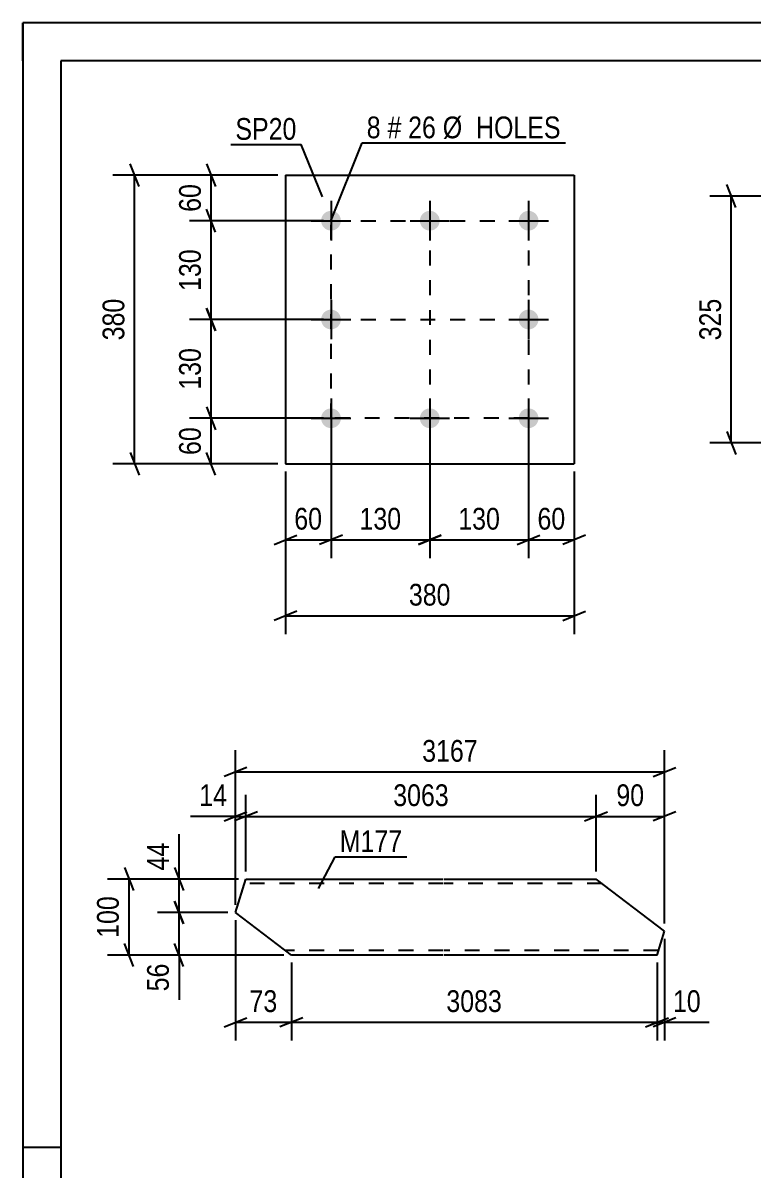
# Model space of a CAD drawing. Header units: millimetres. Extents: x 0 to 420, y 0 to 297.
# Drawn here: x 0 to 96.1, y 146 to 297 of the extents above; entities that cross this region are included whole.
import ezdxf

# ---------------------------------------------------------------- set-up
doc = ezdxf.new("R2010")
doc.units = ezdxf.units.MM
doc.linetypes.add('DXK_LINE_DOT2', pattern=[3.9198, 1.9599, -1.9599])
doc.styles.add('Arial Narrow', font='ARIALN.TTF', dxfattribs={"height": 0.2})

# ---------------------------------------------------------------- blocks, each defined once
blk = doc.blocks.new('Unknown-814463894-1135')
at = {"color": 5, "linetype": 'Continuous'}
for p, q in [((420, 297), (0, 297)), ((0, 297), (0, 0)), ((0, 292), (0, 297)), ((415, 292), (5, 292)), ((5, 292), (5, 5)), ((5, 149), (0, 149))]:
    blk.add_line(p, q, dxfattribs=at)
blk = doc.blocks.new('Part-814463894-1383 - 1355')
at = {"color": 2, "linetype": 'Continuous'}
for p, q in [((27.98, 179.93), (29.35, 184.33)), ((29.35, 184.33), (55.32, 184.33)), ((55.42, 184.33), (75.42, 184.33)), ((84.42, 177.48), (75.42, 184.33)), ((35.32, 174.33), (27.98, 179.93)), ((83.44, 174.33), (84.42, 177.48)), ((55.32, 174.33), (35.32, 174.33)), ((83.44, 174.33), (55.42, 174.33))]:
    blk.add_line(p, q, dxfattribs=at)
at = {"color": 7, "linetype": 'DXK_LINE_DOT2'}
for p, q in [((55.32, 183.73), (29.17, 183.73)), ((76.21, 183.73), (55.42, 183.73)), ((55.32, 174.93), (34.53, 174.93)), ((83.62, 174.93), (55.42, 174.93))]:
    blk.add_line(p, q, dxfattribs=at)
blk = doc.blocks.new('Bolt-814463894-2393 - 2359')
at = {"linetype": 'Continuous'}
for points in [[(40.54, 272.27, -1), (40.54, 269.67, -1)], [(53.54, 272.27, -1), (53.54, 269.67, -1)], [(66.54, 272.27, -1), (66.54, 269.67, -1)], [(40.54, 259.27, -1), (40.54, 256.67, -1)], [(66.54, 259.27, -1), (66.54, 256.67, -1)], [(40.54, 246.27, -1), (40.54, 243.67, -1)], [(53.54, 246.27, -1), (53.54, 243.67, -1)], [(66.54, 246.27, -1), (66.54, 243.67, -1)]]:
    blk.add_hatch(color=1, dxfattribs=at).paths.add_polyline_path(points)
at = {"color": 1, "linetype": 'Continuous'}
for p, q in [((40.54, 273.57), (40.54, 268.37)), ((53.54, 273.57), (53.54, 268.37)), ((66.54, 273.57), (66.54, 268.37)), ((37.94, 270.97), (43.14, 270.97)), ((50.94, 270.97), (56.14, 270.97)), ((63.94, 270.97), (69.14, 270.97)), ((40.54, 260.57), (40.54, 255.37)), ((66.54, 260.57), (66.54, 255.37)), ((37.94, 257.97), (43.14, 257.97)), ((63.94, 257.97), (69.14, 257.97)), ((40.54, 247.57), (40.54, 242.37)), ((53.54, 247.57), (53.54, 242.37)), ((66.54, 247.57), (66.54, 242.37)), ((37.94, 244.97), (43.14, 244.97)), ((50.94, 244.97), (56.14, 244.97)), ((63.94, 244.97), (69.14, 244.97))]:
    blk.add_line(p, q, dxfattribs=at)
blk = doc.blocks.new('Part-814463894-2408 - 2359')
at = {"color": 2, "linetype": 'Continuous'}
for p, q in [((34.54, 276.97), (34.54, 238.97)), ((34.54, 276.97), (72.54, 276.97)), ((72.54, 276.97), (72.54, 238.97)), ((34.54, 238.97), (72.54, 238.97))]:
    blk.add_line(p, q, dxfattribs=at)
blk = doc.blocks.new('Rectangle-814463894-2495 - 2359')
at = {"color": 1, "linetype": 'DXK_LINE_DOT2'}
blk.add_lwpolyline([(40.54, 270.97), (66.54, 270.97), (66.54, 244.97), (40.54, 244.97), (40.54, 270.97)], close=True, dxfattribs=at)
blk = doc.blocks.new('Line-814463894-2488 - 2359')
at = {"color": 1, "linetype": 'DXK_LINE_DOT2'}
blk.add_line((53.54, 270.97), (53.54, 244.97), dxfattribs=at)
blk = doc.blocks.new('Line-814463894-2481 - 2359')
at = {"color": 1, "linetype": 'DXK_LINE_DOT2'}
blk.add_line((40.54, 257.97), (66.54, 257.97), dxfattribs=at)
blk = doc.blocks.new('StraightDimension-814463894-1392 - 1355')
at = {"color": 7, "linetype": 'Continuous'}
for p, q in [((19.95, 181.43), (21.15, 178.43)), ((26.98, 179.93), (17.7, 179.93)), ((20.55, 174.33), (20.55, 179.93)), ((21.15, 172.83), (19.95, 175.83)), ((34.32, 174.33), (17.7, 174.33))]:
    blk.add_line(p, q, dxfattribs=at)
at = {"color": 0}
blk.add_wipeout([(19.8, 173.81), (15.6, 173.81), (15.6, 168.95), (19.8, 168.95)], dxfattribs=at)
at = {"color": 7, "linetype": 'Continuous'}
blk.add_line((20.55, 174.33), (20.55, 168.43), dxfattribs=at)
blk.add_line((20.55, 174.33), (20.55, 168.43), dxfattribs=at)
at = {"color": 3, "style": 'Arial Narrow'}
blk.add_text('56', height=2.863, rotation=90.0002, dxfattribs=at).set_placement((19.2, 169.55))
blk = doc.blocks.new('StraightDimension-814463894-1433 - 1355')
at = {"color": 7, "linetype": 'Continuous'}
for p, q in [((19.95, 185.83), (21.15, 182.83)), ((28.35, 184.33), (17.7, 184.33)), ((20.55, 179.93), (20.55, 184.33)), ((21.15, 178.43), (19.95, 181.43)), ((26.98, 179.93), (17.7, 179.93))]:
    blk.add_line(p, q, dxfattribs=at)
at = {"color": 0}
blk.add_wipeout([(19.8, 189.71), (15.6, 189.71), (15.6, 184.86), (19.8, 184.86)], dxfattribs=at)
at = {"color": 7, "linetype": 'Continuous'}
blk.add_line((20.55, 184.33), (20.55, 190.24), dxfattribs=at)
blk.add_line((20.55, 184.33), (20.55, 190.24), dxfattribs=at)
at = {"color": 3, "style": 'Arial Narrow'}
blk.add_text('44', height=2.863, rotation=90.0002, dxfattribs=at).set_placement((19.2, 185.46))
blk = doc.blocks.new('StraightDimension-814463894-1499 - 1355')
at = {"color": 7, "linetype": 'Continuous'}
for p, q in [((27.98, 180.93), (27.98, 201.27)), ((84.42, 178.48), (84.42, 201.27)), ((29.48, 199.02), (26.48, 197.82)), ((27.98, 198.42), (84.42, 198.42)), ((82.92, 197.82), (85.92, 199.02))]:
    blk.add_line(p, q, dxfattribs=at)
at = {"color": 0}
blk.add_wipeout([(60.45, 199.17), (60.45, 203.37), (51.94, 203.37), (51.94, 199.17)], dxfattribs=at)
at = {"color": 3, "style": 'Arial Narrow'}
blk.add_text('3167', height=2.863, dxfattribs=at).set_placement((52.54, 199.77))
blk = doc.blocks.new('StraightDimension-814463894-1467 - 1355')
at = {"color": 7, "linetype": 'Continuous'}
for p, q in [((13.36, 185.83), (14.56, 182.83)), ((28.35, 184.33), (11.11, 184.33)), ((13.96, 174.33), (13.96, 184.33)), ((14.56, 172.83), (13.36, 175.83)), ((34.32, 174.33), (11.11, 174.33))]:
    blk.add_line(p, q, dxfattribs=at)
at = {"color": 0}
blk.add_wipeout([(13.21, 182.68), (9.01, 182.68), (9.01, 175.99), (13.21, 175.99)], dxfattribs=at)
at = {"color": 3, "style": 'Arial Narrow'}
blk.add_text('100', height=2.863, rotation=90.0002, dxfattribs=at).set_placement((12.61, 176.59))
blk = doc.blocks.new('StraightDimension-814463894-1534 - 1355')
at = {"color": 7, "linetype": 'Continuous'}
for p, q in [((27.98, 180.93), (27.98, 195.43)), ((29.35, 185.33), (29.35, 195.43)), ((26.48, 191.98), (29.48, 193.18)), ((30.85, 193.18), (27.85, 191.98)), ((27.98, 192.58), (29.35, 192.58))]:
    blk.add_line(p, q, dxfattribs=at)
at = {"color": 0}
blk.add_wipeout([(27.45, 193.33), (27.45, 197.53), (22.6, 197.53), (22.6, 193.33)], dxfattribs=at)
at = {"color": 7, "linetype": 'Continuous'}
blk.add_line((27.98, 192.58), (22.07, 192.58), dxfattribs=at)
blk.add_line((27.98, 192.58), (22.07, 192.58), dxfattribs=at)
at = {"color": 3, "style": 'Arial Narrow'}
blk.add_text('14', height=2.863, dxfattribs=at).set_placement((23.2, 193.93))
blk = doc.blocks.new('StraightDimension-814463894-1565 - 1355')
at = {"color": 7, "linetype": 'Continuous'}
for p, q in [((75.42, 185.33), (75.42, 195.43)), ((84.42, 178.48), (84.42, 195.43)), ((73.92, 191.98), (76.92, 193.18)), ((75.42, 192.58), (84.42, 192.58)), ((85.92, 193.18), (82.92, 191.98))]:
    blk.add_line(p, q, dxfattribs=at)
at = {"color": 0}
blk.add_wipeout([(82.35, 193.33), (82.35, 197.53), (77.49, 197.53), (77.49, 193.33)], dxfattribs=at)
at = {"color": 3, "style": 'Arial Narrow'}
blk.add_text('90', height=2.863, dxfattribs=at).set_placement((78.09, 193.93))
blk = doc.blocks.new('StraightDimension-814463894-1596 - 1355')
at = {"color": 7, "linetype": 'Continuous'}
for p, q in [((29.35, 185.33), (29.35, 195.43)), ((75.42, 185.33), (75.42, 195.43)), ((30.85, 193.18), (27.85, 191.98)), ((29.35, 192.58), (75.42, 192.58)), ((73.92, 191.98), (76.92, 193.18))]:
    blk.add_line(p, q, dxfattribs=at)
at = {"color": 0}
blk.add_wipeout([(56.64, 193.33), (56.64, 197.53), (48.13, 197.53), (48.13, 193.33)], dxfattribs=at)
at = {"color": 3, "style": 'Arial Narrow'}
blk.add_text('3063', height=2.863, dxfattribs=at).set_placement((48.73, 193.93))
blk = doc.blocks.new('StraightDimension-814463894-1628 - 1355')
at = {"color": 7, "linetype": 'Continuous'}
for p, q in [((84.42, 176.48), (84.42, 163.08)), ((83.44, 173.33), (83.44, 163.08)), ((81.94, 164.88), (84.94, 166.08)), ((85.92, 166.08), (82.92, 164.88)), ((83.44, 165.48), (84.42, 165.48))]:
    blk.add_line(p, q, dxfattribs=at)
at = {"color": 0}
blk.add_wipeout([(89.8, 166.23), (89.8, 170.43), (84.94, 170.43), (84.94, 166.23)], dxfattribs=at)
at = {"color": 7, "linetype": 'Continuous'}
blk.add_line((84.42, 165.48), (90.32, 165.48), dxfattribs=at)
blk.add_line((84.42, 165.48), (90.32, 165.48), dxfattribs=at)
at = {"color": 3, "style": 'Arial Narrow'}
blk.add_text('10', height=2.863, dxfattribs=at).set_placement((85.54, 166.83))
blk = doc.blocks.new('StraightDimension-814463894-1659 - 1355')
at = {"color": 7, "linetype": 'Continuous'}
for p, q in [((35.32, 173.33), (35.32, 163.08)), ((83.44, 173.33), (83.44, 163.08)), ((36.82, 166.08), (33.82, 164.88)), ((81.94, 164.88), (84.94, 166.08)), ((35.32, 165.48), (83.44, 165.48))]:
    blk.add_line(p, q, dxfattribs=at)
at = {"color": 0}
blk.add_wipeout([(63.64, 166.23), (63.64, 170.43), (55.12, 170.43), (55.12, 166.23)], dxfattribs=at)
at = {"color": 3, "style": 'Arial Narrow'}
blk.add_text('3083', height=2.863, dxfattribs=at).set_placement((55.72, 166.83))
blk = doc.blocks.new('StraightDimension-814463894-1690 - 1355')
at = {"color": 7, "linetype": 'Continuous'}
for p, q in [((27.98, 178.93), (27.98, 163.08)), ((35.32, 173.33), (35.32, 163.08)), ((26.48, 164.88), (29.48, 166.08)), ((36.82, 166.08), (33.82, 164.88)), ((27.98, 165.48), (35.32, 165.48))]:
    blk.add_line(p, q, dxfattribs=at)
at = {"color": 0}
blk.add_wipeout([(34.08, 166.23), (34.08, 170.43), (29.22, 170.43), (29.22, 166.23)], dxfattribs=at)
at = {"color": 3, "style": 'Arial Narrow'}
blk.add_text('73', height=2.863, dxfattribs=at).set_placement((29.82, 166.83))
blk = doc.blocks.new('StraightDimension-814463894-2013 - 1937')
at = {"color": 7, "linetype": 'Continuous'}
for p, q in [((93.82, 272.72), (92.62, 275.72)), ((111.09, 274.22), (90.37, 274.22)), ((93.22, 241.72), (93.22, 274.22)), ((92.62, 243.22), (93.82, 240.22)), ((111.09, 241.72), (90.37, 241.72))]:
    blk.add_line(p, q, dxfattribs=at)
at = {"color": 0}
blk.add_wipeout([(92.47, 261.31), (88.27, 261.31), (88.27, 254.63), (92.47, 254.63)], dxfattribs=at)
at = {"color": 3, "style": 'Arial Narrow'}
blk.add_text('325', height=2.863, rotation=90.0002, dxfattribs=at).set_placement((91.87, 255.23))
blk = doc.blocks.new('StraightDimension-814463894-2457 - 2359')
at = {"color": 7, "linetype": 'Continuous'}
for p, q in [((24.16, 246.47), (25.36, 243.47)), ((39.54, 244.97), (21.91, 244.97)), ((24.76, 238.97), (24.76, 244.97)), ((25.36, 237.47), (24.16, 240.47)), ((33.54, 238.97), (21.91, 238.97))]:
    blk.add_line(p, q, dxfattribs=at)
at = {"color": 0}
blk.add_wipeout([(24.01, 244.4), (19.81, 244.4), (19.81, 239.54), (24.01, 239.54)], dxfattribs=at)
at = {"color": 3, "style": 'Arial Narrow'}
blk.add_text('60', height=2.863, rotation=90.0002, dxfattribs=at).set_placement((23.41, 240.14))
blk = doc.blocks.new('StraightDimension-814463894-2410 - 2359')
at = {"color": 7, "linetype": 'Continuous'}
for p, q in [((34.54, 237.97), (34.54, 216.57)), ((72.54, 237.97), (72.54, 216.57)), ((36.04, 219.57), (33.04, 218.37)), ((34.54, 218.97), (72.54, 218.97)), ((71.04, 218.37), (74.04, 219.57))]:
    blk.add_line(p, q, dxfattribs=at)
at = {"color": 0}
blk.add_wipeout([(56.88, 219.72), (56.88, 223.92), (50.19, 223.92), (50.19, 219.72)], dxfattribs=at)
at = {"color": 3, "style": 'Arial Narrow'}
blk.add_text('380', height=2.863, dxfattribs=at).set_placement((50.79, 220.32))
blk = doc.blocks.new('StraightDimension-814463894-2421 - 2359')
at = {"color": 7, "linetype": 'Continuous'}
for p, q in [((40.54, 243.97), (40.54, 226.57)), ((34.54, 237.97), (34.54, 226.57)), ((33.04, 228.37), (36.04, 229.57)), ((42.04, 229.57), (39.04, 228.37)), ((34.54, 228.97), (40.54, 228.97))]:
    blk.add_line(p, q, dxfattribs=at)
at = {"color": 0}
blk.add_wipeout([(39.96, 229.72), (39.96, 233.92), (35.11, 233.92), (35.11, 229.72)], dxfattribs=at)
at = {"color": 3, "style": 'Arial Narrow'}
blk.add_text('60', height=2.863, dxfattribs=at).set_placement((35.71, 230.32))
blk = doc.blocks.new('StraightDimension-814463894-2435 - 2359')
at = {"color": 7, "linetype": 'Continuous'}
for p, q in [((66.54, 243.97), (66.54, 226.57)), ((72.54, 237.97), (72.54, 226.57)), ((65.04, 228.37), (68.04, 229.57)), ((74.04, 229.57), (71.04, 228.37)), ((66.54, 228.97), (72.54, 228.97))]:
    blk.add_line(p, q, dxfattribs=at)
at = {"color": 0}
blk.add_wipeout([(71.96, 229.72), (71.96, 233.92), (67.11, 233.92), (67.11, 229.72)], dxfattribs=at)
at = {"color": 3, "style": 'Arial Narrow'}
blk.add_text('60', height=2.863, dxfattribs=at).set_placement((67.71, 230.32))
blk = doc.blocks.new('StraightDimension-814463894-2446 - 2359')
at = {"color": 7, "linetype": 'Continuous'}
for p, q in [((15.29, 275.47), (14.09, 278.47)), ((33.54, 276.97), (11.84, 276.97)), ((14.69, 238.97), (14.69, 276.97)), ((14.09, 240.47), (15.29, 237.47)), ((33.54, 238.97), (11.84, 238.97))]:
    blk.add_line(p, q, dxfattribs=at)
at = {"color": 0}
blk.add_wipeout([(13.94, 261.31), (9.74, 261.31), (9.74, 254.63), (13.94, 254.63)], dxfattribs=at)
at = {"color": 3, "style": 'Arial Narrow'}
blk.add_text('380', height=2.863, rotation=90.0002, dxfattribs=at).set_placement((13.34, 255.23))
blk = doc.blocks.new('StraightDimension-814463894-2471 - 2359')
at = {"color": 7, "linetype": 'Continuous'}
for p, q in [((24.16, 278.47), (25.36, 275.47)), ((33.54, 276.97), (21.91, 276.97)), ((24.76, 270.97), (24.76, 276.97)), ((25.36, 269.47), (24.16, 272.47)), ((39.54, 270.97), (21.91, 270.97))]:
    blk.add_line(p, q, dxfattribs=at)
at = {"color": 0}
blk.add_wipeout([(24.01, 276.4), (19.81, 276.4), (19.81, 271.54), (24.01, 271.54)], dxfattribs=at)
at = {"color": 3, "style": 'Arial Narrow'}
blk.add_text('60', height=2.863, rotation=90.0002, dxfattribs=at).set_placement((23.41, 272.14))
blk = doc.blocks.new('StraightDimension-814463894-3881 - 2359')
at = {"color": 7, "linetype": 'Continuous'}
for p, q in [((40.54, 243.97), (40.54, 226.57)), ((53.54, 243.97), (53.54, 226.57)), ((42.04, 229.57), (39.04, 228.37)), ((52.04, 228.37), (55.04, 229.57)), ((40.54, 228.97), (53.54, 228.97))]:
    blk.add_line(p, q, dxfattribs=at)
at = {"color": 0}
blk.add_wipeout([(50.38, 229.72), (50.38, 233.92), (43.69, 233.92), (43.69, 229.72)], dxfattribs=at)
at = {"color": 3, "style": 'Arial Narrow'}
blk.add_text('130', height=2.863, dxfattribs=at).set_placement((44.29, 230.32))
blk = doc.blocks.new('StraightDimension-814463894-3883 - 2359')
at = {"color": 7, "linetype": 'Continuous'}
for p, q in [((53.54, 243.97), (53.54, 226.57)), ((66.54, 243.97), (66.54, 226.57)), ((55.04, 229.57), (52.04, 228.37)), ((65.04, 228.37), (68.04, 229.57)), ((53.54, 228.97), (66.54, 228.97))]:
    blk.add_line(p, q, dxfattribs=at)
at = {"color": 0}
blk.add_wipeout([(63.38, 229.72), (63.38, 233.92), (56.69, 233.92), (56.69, 229.72)], dxfattribs=at)
at = {"color": 3, "style": 'Arial Narrow'}
blk.add_text('130', height=2.863, dxfattribs=at).set_placement((57.29, 230.32))
blk = doc.blocks.new('StraightDimension-814463894-3903 - 2359')
at = {"color": 7, "linetype": 'Continuous'}
for p, q in [((25.36, 256.47), (24.16, 259.47)), ((39.54, 257.97), (21.91, 257.97)), ((24.76, 244.97), (24.76, 257.97)), ((24.16, 246.47), (25.36, 243.47)), ((39.54, 244.97), (21.91, 244.97))]:
    blk.add_line(p, q, dxfattribs=at)
at = {"color": 0}
blk.add_wipeout([(24.01, 254.81), (19.81, 254.81), (19.81, 248.13), (24.01, 248.13)], dxfattribs=at)
at = {"color": 3, "style": 'Arial Narrow'}
blk.add_text('130', height=2.863, rotation=90.0002, dxfattribs=at).set_placement((23.41, 248.73))
blk = doc.blocks.new('StraightDimension-814463894-3905 - 2359')
at = {"color": 7, "linetype": 'Continuous'}
for p, q in [((25.36, 269.47), (24.16, 272.47)), ((39.54, 270.97), (21.91, 270.97)), ((24.76, 257.97), (24.76, 270.97)), ((24.16, 259.47), (25.36, 256.47)), ((39.54, 257.97), (21.91, 257.97))]:
    blk.add_line(p, q, dxfattribs=at)
at = {"color": 0}
blk.add_wipeout([(24.01, 267.81), (19.81, 267.81), (19.81, 261.13), (24.01, 261.13)], dxfattribs=at)
at = {"color": 3, "style": 'Arial Narrow'}
blk.add_text('130', height=2.863, rotation=90.0002, dxfattribs=at).set_placement((23.41, 261.73))
blk = doc.blocks.new('Mark-814463894-1378 - 1355')
at = {"color": 0}
blk.add_wipeout([(49.91, 187.87), (49.91, 190.87), (41.69, 190.87), (41.69, 187.87)], dxfattribs=at)
blk.add_wipeout([(49.91, 187.87), (49.91, 190.87), (41.69, 190.87), (41.69, 187.87)], dxfattribs=at)
at = {"color": 30, "linetype": 'Continuous'}
for p, q in [((38.89, 183.08), (41.09, 187.27)), ((41.09, 187.27), (50.51, 187.27))]:
    blk.add_line(p, q, dxfattribs=at)
at = {"color": 3, "style": 'Arial Narrow'}
blk.add_text('M177', height=2.863, dxfattribs=at).set_placement((41.69, 187.87))
blk = doc.blocks.new('Mark-814463894-2389 - 2359')
at = {"color": 0}
for points in [[(47.07, 281.82), (47.07, 284.82), (45.24, 284.82), (45.24, 281.82)], [(49.79, 281.82), (49.79, 284.82), (47.97, 284.82), (47.97, 281.82)], [(54.35, 281.82), (54.35, 284.82), (50.69, 284.82), (50.69, 281.82)], [(70.78, 281.82), (70.78, 284.82), (55.25, 284.82), (55.25, 281.82)]]:
    blk.add_wipeout(points, dxfattribs=at)
for points in [[(47.07, 281.82), (47.07, 284.82), (45.24, 284.82), (45.24, 281.82)], [(49.79, 281.82), (49.79, 284.82), (47.97, 284.82), (47.97, 281.82)], [(54.35, 281.82), (54.35, 284.82), (50.69, 284.82), (50.69, 281.82)], [(70.78, 281.82), (70.78, 284.82), (55.25, 284.82), (55.25, 281.82)]]:
    blk.add_wipeout(points, dxfattribs=at)
at = {"color": 7, "linetype": 'Continuous'}
for p, q in [((40.57, 271.04), (44.64, 281.22)), ((44.64, 281.22), (71.38, 281.22))]:
    blk.add_line(p, q, dxfattribs=at)
at = {"color": 3, "style": 'Arial Narrow'}
for s, height, p in [('8', 2.86, (45.24, 281.82)), ('#', 2.86, (47.97, 281.82)), ('26', 2.863, (50.69, 281.82)), ('Ø  HOLES', 2.863, (55.25, 281.82))]:
    blk.add_text(s, height=height, dxfattribs=at).set_placement(p)
blk = doc.blocks.new('Mark-814463894-2404 - 2359')
at = {"color": 0}
blk.add_wipeout([(36, 281.62), (36, 284.62), (27.96, 284.62), (27.96, 281.62)], dxfattribs=at)
blk.add_wipeout([(36, 281.62), (36, 284.62), (27.96, 284.62), (27.96, 281.62)], dxfattribs=at)
at = {"color": 30, "linetype": 'Continuous'}
for p in [(27.36, 281.02), (39.42, 274.13)]:
    blk.add_line(p, (36.6, 281.02), dxfattribs=at)
at = {"color": 3, "style": 'Arial Narrow'}
blk.add_text('SP20', height=2.863, dxfattribs=at).set_placement((27.96, 281.62))

msp = doc.modelspace()

# ---------------------------------------------------------------- block references
for name in ['Unknown-814463894-1135', 'Part-814463894-2408 - 2359', 'Bolt-814463894-2393 - 2359', 'Rectangle-814463894-2495 - 2359', 'Line-814463894-2488 - 2359', 'Line-814463894-2481 - 2359', 'Part-814463894-1383 - 1355']:
    msp.add_blockref(name, (0, 0))

# ---------------------------------------------------------------- next in the draw order: block references
for name in ['Mark-814463894-2389 - 2359', 'StraightDimension-814463894-2013 - 1937', 'StraightDimension-814463894-2457 - 2359', 'StraightDimension-814463894-1392 - 1355', 'StraightDimension-814463894-1628 - 1355']:
    msp.add_blockref(name, (0, 0))

# ---------------------------------------------------------------- next in the draw order: block references
for name in ['StraightDimension-814463894-2410 - 2359', 'StraightDimension-814463894-1433 - 1355']:
    msp.add_blockref(name, (0, 0))

# ---------------------------------------------------------------- next in the draw order: block references
for name in ['StraightDimension-814463894-2421 - 2359', 'StraightDimension-814463894-2435 - 2359', 'StraightDimension-814463894-1499 - 1355']:
    msp.add_blockref(name, (0, 0))

# ---------------------------------------------------------------- next in the draw order: block references
for name in ['StraightDimension-814463894-2446 - 2359', 'StraightDimension-814463894-3881 - 2359', 'StraightDimension-814463894-1565 - 1355', 'StraightDimension-814463894-1467 - 1355']:
    msp.add_blockref(name, (0, 0))

# ---------------------------------------------------------------- next in the draw order: block references
for name in ['StraightDimension-814463894-2471 - 2359', 'StraightDimension-814463894-3903 - 2359', 'StraightDimension-814463894-3883 - 2359', 'StraightDimension-814463894-1534 - 1355', 'StraightDimension-814463894-1659 - 1355']:
    msp.add_blockref(name, (0, 0))

# ---------------------------------------------------------------- next in the draw order: block references
for name in ['Mark-814463894-2404 - 2359', 'StraightDimension-814463894-3905 - 2359', 'StraightDimension-814463894-1596 - 1355', 'StraightDimension-814463894-1690 - 1355']:
    msp.add_blockref(name, (0, 0))

# ---------------------------------------------------------------- next in the draw order: block references
msp.add_blockref('Mark-814463894-1378 - 1355', (0, 0))

doc.saveas('drawing.dxf')
